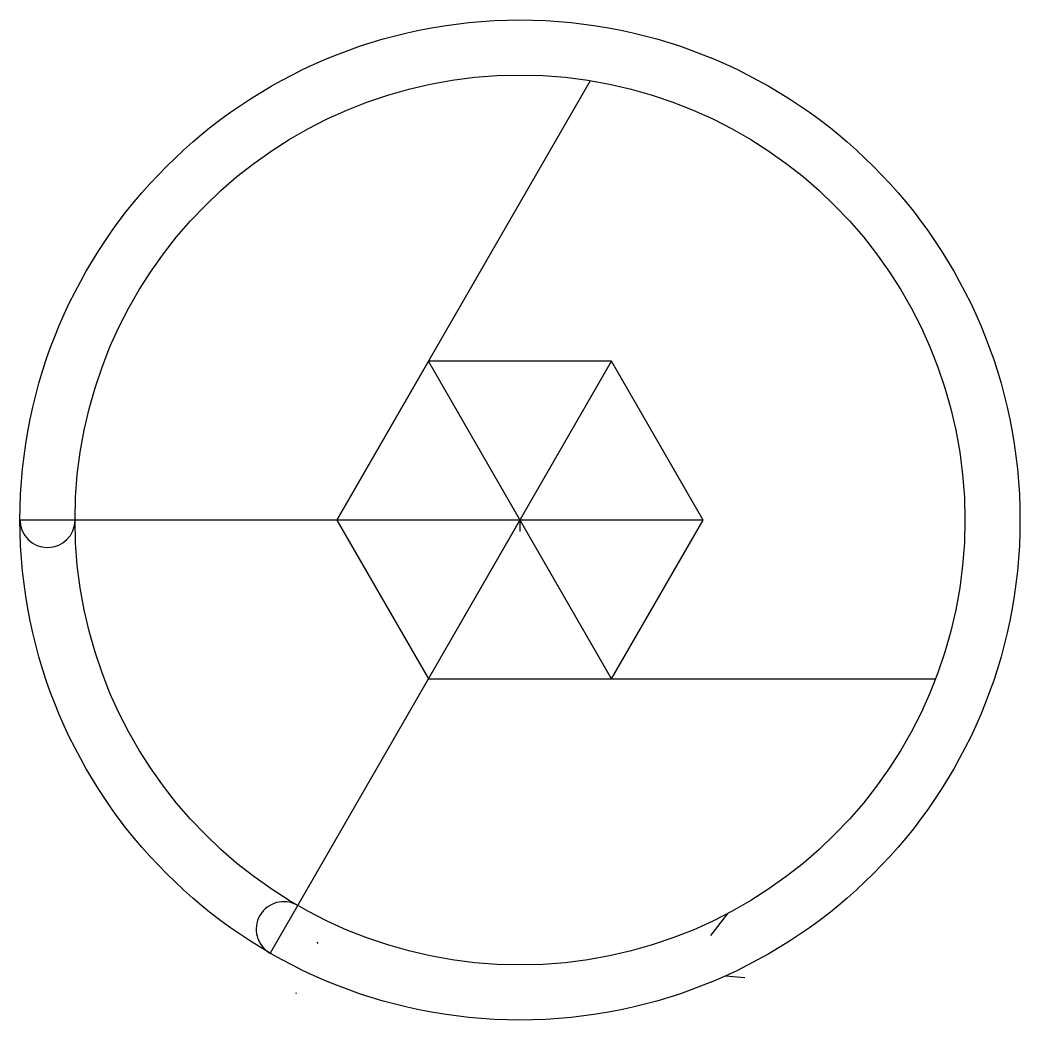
# Model space of a CAD drawing. Header units: millimetres. Extents: x -25.1 to 17.6, y -27.9 to 14.8.
import ezdxf

# ---------------------------------------------------------------- set-up
doc = ezdxf.new("R2010")
doc.units = ezdxf.units.MM
doc.layers.get('0').update_dxf_attribs({"linetype": 'CONTINUOUS'})

msp = doc.modelspace()

# ---------------------------------------------------------------- linework, layer by layer
for p, q in [((-11.586, -6.51), (-0.754, 12.251)), ((0.155, -13.289), (-7.672, 0.269)), ((-7.672, -13.289), (0.155, 0.269)), ((-3.759, -6.51), (-25.108, -6.51)), ((-3.759, -6.51), (-14.433, -24.999)), ((4.069, -6.51), (-11.586, -6.51)), ((-3.759, -6.51), (-3.759, -7)), ((-7.672, -13.289), (13.991, -13.289)), ((4.396, -24.255), (5.135, -23.3)), ((-12.374, -24.594), (-12.414, -24.54)), ((5.015, -25.974), (5.846, -26.048)), ((-13.327, -26.708), (-13.283, -26.702))]:
    msp.add_line(p, q)
msp.add_lwpolyline([(0.155, 0.269), (-7.672, 0.269), (-11.586, -6.51), (-7.672, -13.289), (0.155, -13.289), (4.069, -6.51)], close=True)
for radius in [21.35, 19]:
    msp.add_circle((-3.759, -6.51), radius)
for centre, start, end in [((-23.933, -6.51), -180, 0), ((-13.846, -23.982), 60, 240)]:
    msp.add_arc(centre, 1.175, start, end)

doc.saveas('drawing.dxf')
